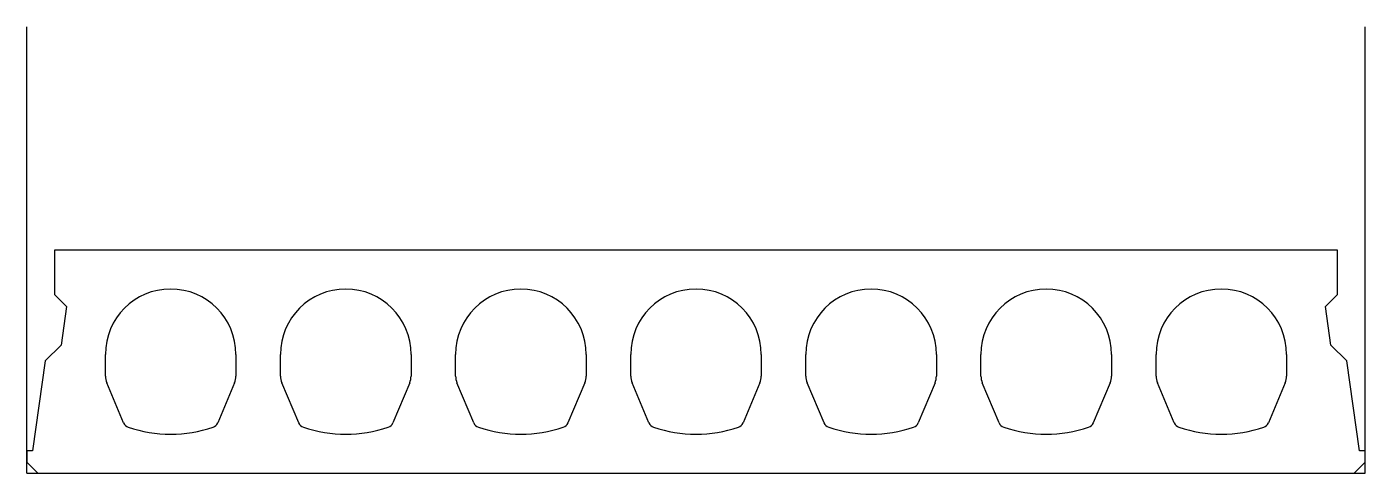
# Model space of a CAD drawing. Extents: x 0 to 1200, y 0 to 400.
import ezdxf

# ---------------------------------------------------------------- set-up
doc = ezdxf.new("R2010")
doc.units = 0
doc.layers.get('0').update_dxf_attribs({"linetype": 'CONTINUOUS'})

msp = doc.modelspace()

# ---------------------------------------------------------------- linework, layer by layer
at = {"linetype": 'CONTINUOUS'}
for p, q in [((0, 0), (0, 400)), ((1200, 0), (1200, 400)), ((1175, 200), (25, 200)), ((25, 200), (25, 160)), ((1175, 200), (25, 200)), ((25, 200), (25, 160)), ((1175, 160), (1175, 200)), ((1175, 160), (1175, 200)), ((25, 160), (35.6, 149.4)), ((25, 160), (35.6, 149.4)), ((1164.4, 149.4), (1175, 160)), ((1164.4, 149.4), (1175, 160)), ((35.6, 149.4), (30.7, 114.8)), ((35.6, 149.4), (30.7, 114.8)), ((1169.3, 114.8), (1164.4, 149.4)), ((1169.3, 114.8), (1164.4, 149.4)), ((30.7, 114.8), (16.5, 100.6)), ((30.7, 114.8), (16.5, 100.6)), ((1183.5, 100.6), (1169.3, 114.8)), ((1183.5, 100.6), (1169.3, 114.8)), ((16.5, 100.6), (5, 20)), ((16.5, 100.6), (5, 20)), ((70.5, 86.9), (70.5, 106.5)), ((187.5, 106.5), (187.5, 86.9)), ((227.5, 86.9), (227.5, 106.5)), ((344.5, 106.5), (344.5, 86.9)), ((384.5, 86.9), (384.5, 106.5)), ((501.5, 106.5), (501.5, 86.9)), ((541.5, 86.9), (541.5, 106.5)), ((658.5, 106.5), (658.5, 86.9)), ((698.5, 86.9), (698.5, 106.5)), ((815.5, 106.5), (815.5, 86.9)), ((855.5, 86.9), (855.5, 106.5)), ((972.5, 106.5), (972.5, 86.9)), ((1012.5, 86.9), (1012.5, 106.5)), ((1129.5, 106.5), (1129.5, 86.9)), ((1195, 20), (1183.5, 100.6)), ((1195, 20), (1183.5, 100.6)), ((86.8, 45.1), (71.7, 81.1)), ((186.3, 81.1), (171.2, 45.1)), ((243.8, 45.1), (228.7, 81.1)), ((343.3, 81.1), (328.2, 45.1)), ((400.8, 45.1), (385.7, 81.1)), ((500.3, 81.1), (485.2, 45.1)), ((557.8, 45.1), (542.7, 81.1)), ((657.3, 81.1), (642.2, 45.1)), ((714.8, 45.1), (699.7, 81.1)), ((814.3, 81.1), (799.2, 45.1)), ((871.8, 45.1), (856.7, 81.1)), ((971.3, 81.1), (956.2, 45.1)), ((1028.8, 45.1), (1013.7, 81.1)), ((1128.3, 81.1), (1113.2, 45.1)), ((5, 20), (0, 20)), ((0, 20), (0, 10)), ((5, 20), (0, 20)), ((0, 20), (0, 10)), ((1200, 20), (1195, 20)), ((1200, 20), (1195, 20)), ((1200, 10), (1200, 20)), ((1200, 10), (1200, 20)), ((0, 10), (10, 0)), ((0, 10), (10, 0)), ((0, 0), (1200, 0)), ((10, 0), (1190, 0)), ((10, 0), (1190, 0)), ((1190, 0), (1200, 10)), ((1190, 0), (1200, 10))]:
    msp.add_line(p, q, dxfattribs=at)
for centre, radius, start, end in [((129, 106.5), 58.5, 0, 180), ((286, 106.5), 58.5, 0, 180), ((443, 106.5), 58.5, 0, 180), ((600, 106.5), 58.5, 0, 180), ((757, 106.5), 58.5, 0, 180), ((914, 106.5), 58.5, 0, 180), ((1071, 106.5), 58.5, 0, 180), ((85.5, 86.9), 15, 180.03, 202.7798), ((172.5, 86.9), 15, 337.2202, 359.97), ((242.5, 86.9), 15, 180.03, 202.7798), ((329.5, 86.9), 15, 337.2202, 359.97), ((399.5, 86.9), 15, 180.03, 202.7798), ((486.5, 86.9), 15, 337.2202, 359.97), ((556.5, 86.9), 15, 180.03, 202.7798), ((643.5, 86.9), 15, 337.2202, 359.97), ((713.5, 86.9), 15, 180.03, 202.7798), ((800.5, 86.9), 15, 337.2202, 359.97), ((870.5, 86.9), 15, 180.03, 202.7798), ((957.5, 86.9), 15, 337.2202, 359.97), ((1027.5, 86.9), 15, 180.03, 202.7798), ((1114.5, 86.9), 15, 337.2202, 359.97), ((93.2, 47.8), 7, 202.8174, 251.6632), ((129, 155.3), 120.3, 251.5899, 288.4101), ((164.8, 47.8), 7, 288.3368, 337.1826), ((250.2, 47.8), 7, 202.8174, 251.6632), ((286, 155.3), 120.3, 251.5899, 288.4101), ((321.8, 47.8), 7, 288.3368, 337.1826), ((407.2, 47.8), 7, 202.8174, 251.6632), ((443, 155.3), 120.3, 251.5899, 288.4101), ((478.8, 47.8), 7, 288.3368, 337.1826), ((564.2, 47.8), 7, 202.8174, 251.6632), ((600, 155.3), 120.3, 251.5899, 288.4101), ((635.8, 47.8), 7, 288.3368, 337.1826), ((721.2, 47.8), 7, 202.8174, 251.6632), ((757, 155.3), 120.3, 251.5899, 288.4101), ((792.8, 47.8), 7, 288.3368, 337.1826), ((878.2, 47.8), 7, 202.8174, 251.6632), ((914, 155.3), 120.3, 251.5899, 288.4101), ((949.8, 47.8), 7, 288.3368, 337.1826), ((1035.2, 47.8), 7, 202.8174, 251.6632), ((1071, 155.3), 120.3, 251.5899, 288.4101), ((1106.8, 47.8), 7, 288.3368, 337.1826)]:
    msp.add_arc(centre, radius, start, end, dxfattribs=at)

doc.saveas('drawing.dxf')
